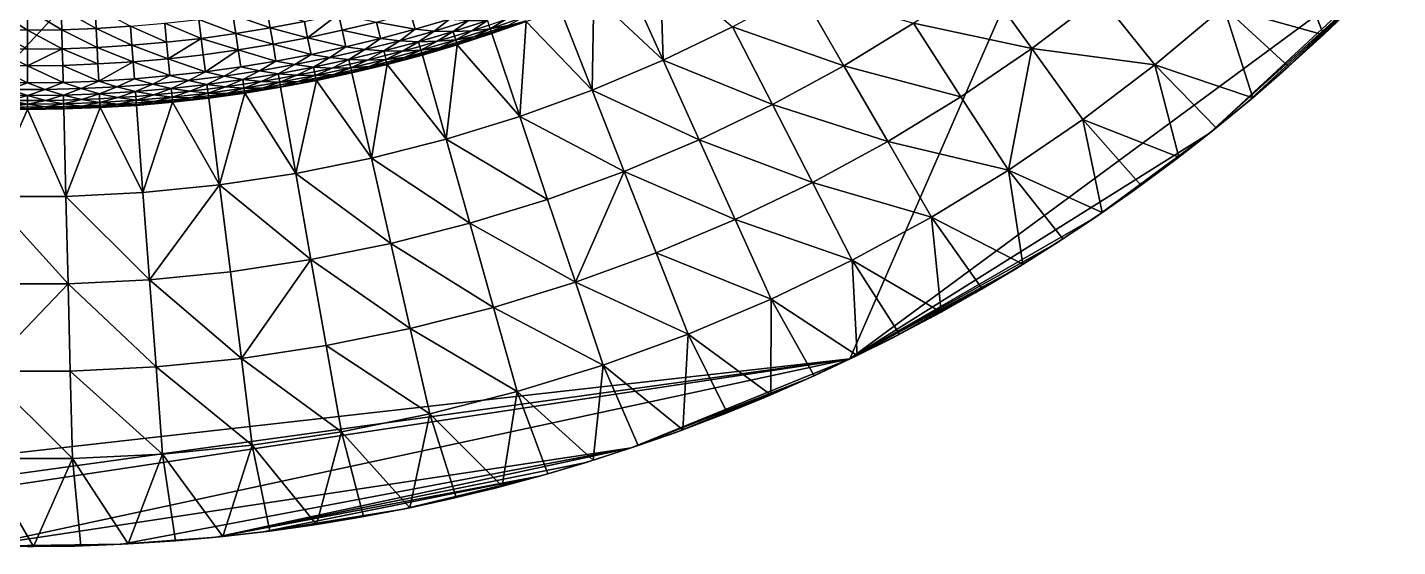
# Model space of a CAD drawing. Header units: millimetres. Extents: x -3250 to 8000, y -3250 to 3250.
# Drawn here: x 0 to 2349, y -3250 to -2359 of the extents above; entities that cross this region are included whole.
import ezdxf

# ---------------------------------------------------------------- set-up
doc = ezdxf.new("R2010")
doc.units = ezdxf.units.MM
doc.header["$MEASUREMENT"] = 0
doc.layers.add('MESH_3D', color=2, linetype='CONTINUOUS')

msp = doc.modelspace()

# ---------------------------------------------------------------- linework, layer by layer
at = {"layer": 'MESH_3D'}
for points in [[(3105.6, 958, 32500), (-2326.6, -2269.3, 32500), (-1962.4, -2590.7, 32500)], [(3105.6, 958, 32500), (-1962.4, -2590.7, 32500), (-1625, -2814.6, 32500)], [(3105.6, 958, 32500), (-1625, -2814.6, 32500), (-723.2, -3168.5, 32500)], [(3105.6, 958, 32500), (-723.2, -3168.5, 32500), (1410.1, -2928.1, 32500)], [(3105.6, 958, 32500), (1410.1, -2928.1, 32500), (2382.4, -2210.6, 32500)], [(2382.4, -2210.6, 32500), (1410.1, -2928.1, 32500), (2026.3, -2541, 32500)], [(2382.4, -2210.6, 32500), (2026.3, -2541, 32500), (2326.6, -2269.3, 32500)], [(2164.5, -2219.2, 24800), (2222, -2371.7, 25000), (2051.2, -2324.3, 24800)], [(2164.5, -2219.2, 24800), (2280.6, -2315.5, 25000), (2222, -2371.7, 25000)], [(1089.9, -2415.5, 24200), (1028.2, -2278.8, 24000), (1084.7, -2252.4, 24000)], [(1209, -2358.2, 24200), (1089.9, -2415.5, 24200), (1084.7, -2252.4, 24000)], [(1722, -2395.2, 24600), (1519.1, -2352.1, 24400), (1634.5, -2273.4, 24400)], [(1839.3, -2306.4, 24600), (1722, -2395.2, 24600), (1634.5, -2273.4, 24400)], [(2326.6, -2269.3, 32500), (2026.3, -2541, 32500), (2089.1, -2489.6, 32500)], [(2326.6, -2269.3, 32500), (2089.1, -2489.6, 32500), (2150.5, -2436.8, 32500)], [(2326.6, -2269.3, 32500), (2150.5, -2436.8, 32500), (2210.6, -2382.4, 32500)], [(2326.6, -2269.3, 32500), (2210.6, -2382.4, 32500), (2269.3, -2326.6, 32500)], [(1089.9, -2415.5, 24200), (971.1, -2303.7, 24000), (1028.2, -2278.8, 24000)], [(1400, -2424.9, 24400), (1209, -2358.2, 24200), (1325, -2295, 24200)], [(1519.1, -2352.1, 24400), (1400, -2424.9, 24400), (1325, -2295, 24200)], [(117.8, -2361, -406.8), (58, -2327.2, -455.7), (116, -2325, -455.7)], [(176.7, -2357.3, -406.8), (117.8, -2361, -406.8), (116, -2325, -455.7)], [(968.2, -2466.8, 24200), (913.4, -2327.2, 24000), (971.1, -2303.7, 24000)], [(1089.9, -2415.5, 24200), (968.2, -2466.8, 24200), (971.1, -2303.7, 24000)], [(1932.8, -2423.7, 24800), (1722, -2395.2, 24600), (1839.3, -2306.4, 24600)], [(2051.2, -2324.3, 24800), (1932.8, -2423.7, 24800), (1839.3, -2306.4, 24600)], [(2051.2, -2324.3, 24800), (2100.8, -2479.8, 25000), (1932.8, -2423.7, 24800)], [(2051.2, -2324.3, 24800), (2162.1, -2426.5, 25000), (2100.8, -2479.8, 25000)], [(2051.2, -2324.3, 24800), (2222, -2371.7, 25000), (2162.1, -2426.5, 25000)], [(2269.3, -2326.6, 32500), (2222, -2371.7, 25000), (2280.6, -2315.5, 25000)], [(0, -2363.9, -406.8), (-58.9, -2363.2, -406.8), (-58, -2327.2, -455.7)], [(0, -2363.9, -406.8), (-58, -2327.2, -455.7), (0, -2327.9, -455.7)], [(58.9, -2363.2, -406.8), (0, -2327.9, -455.7), (58, -2327.2, -455.7)], [(58.9, -2363.2, -406.8), (0, -2363.9, -406.8), (0, -2327.9, -455.7)], [(117.8, -2361, -406.8), (58.9, -2363.2, -406.8), (58, -2327.2, -455.7)], [(298, -2378, -355.7), (235.4, -2352.2, -406.8), (293.9, -2345.6, -406.8)], [(357.2, -2369.9, -355.7), (293.9, -2345.6, -406.8), (352.3, -2337.5, -406.8)], [(357.2, -2369.9, -355.7), (298, -2378, -355.7), (293.9, -2345.6, -406.8)], [(416.2, -2360.2, -355.7), (352.3, -2337.5, -406.8), (410.5, -2328, -406.8)], [(416.2, -2360.2, -355.7), (357.2, -2369.9, -355.7), (352.3, -2337.5, -406.8)], [(474.9, -2349.1, -355.7), (416.2, -2360.2, -355.7), (410.5, -2328, -406.8)], [(480.5, -2376.9, -303.8), (416.2, -2360.2, -355.7), (474.9, -2349.1, -355.7)], [(480.5, -2376.9, -303.8), (474.9, -2349.1, -355.7), (533.3, -2336.5, -355.7)], [(539.6, -2364.2, -303.8), (480.5, -2376.9, -303.8), (533.3, -2336.5, -355.7)], [(598.4, -2350, -303.8), (539.6, -2364.2, -303.8), (533.3, -2336.5, -355.7)], [(664.7, -2362.5, -238.1), (598.4, -2350, -303.8), (656.8, -2334.4, -303.8)], [(723.4, -2345.2, -238.1), (664.7, -2362.5, -238.1), (656.8, -2334.4, -303.8)], [(697.5, -2365.4, -205.3), (664.7, -2362.5, -238.1), (723.4, -2345.2, -238.1)], [(756.2, -2347.3, -205.3), (697.5, -2365.4, -205.3), (723.4, -2345.2, -238.1)], [(756.2, -2347.3, -205.3), (729.9, -2366.2, -171.9), (697.5, -2365.4, -205.3)], [(756.2, -2347.3, -205.3), (788.7, -2347.3, -171.9), (729.9, -2366.2, -171.9)], [(761.9, -2364.9, -138.7), (729.9, -2366.2, -171.9), (788.7, -2347.3, -171.9)], [(791.3, -2355.2, -138.7), (761.9, -2364.9, -138.7), (788.7, -2347.3, -171.9)], [(820.6, -2345.1, -138.7), (793.4, -2361.4, -105.2), (791.3, -2355.2, -138.7)], [(820.6, -2345.1, -138.7), (852, -2340.9, -105.2), (793.4, -2361.4, -105.2)], [(824.3, -2355.8, -71.9), (793.4, -2361.4, -105.2), (852, -2340.9, -105.2)], [(854.6, -2348.1, -38.4), (796.2, -2369.8), (795.8, -2368.7, -38.4)], [(824.3, -2355.8, -71.9), (854.6, -2348.1, -38.4), (795.8, -2368.7, -38.4)], [(854.6, -2348.1, -38.4), (855.1, -2349.2), (796.2, -2369.8)], [(968.2, -2466.8, 24200), (855.1, -2349.2, 24000), (913.4, -2327.2, 24000)], [(2269.3, -2326.6, 32500), (2210.6, -2382.4, 32500), (2222, -2371.7, 25000)], [(0, -2396.6, -355.7), (-59.7, -2395.9, -355.7), (-58.9, -2363.2, -406.8)], [(0, -2396.6, -355.7), (-58.9, -2363.2, -406.8), (0, -2363.9, -406.8)], [(59.7, -2395.9, -355.7), (0, -2363.9, -406.8), (58.9, -2363.2, -406.8)], [(59.7, -2395.9, -355.7), (0, -2396.6, -355.7), (0, -2363.9, -406.8)], [(119.5, -2393.7, -355.7), (58.9, -2363.2, -406.8), (117.8, -2361, -406.8)], [(119.5, -2393.7, -355.7), (59.7, -2395.9, -355.7), (58.9, -2363.2, -406.8)], [(179.1, -2389.9, -355.7), (117.8, -2361, -406.8), (176.7, -2357.3, -406.8)], [(179.1, -2389.9, -355.7), (119.5, -2393.7, -355.7), (117.8, -2361, -406.8)], [(238.6, -2384.7, -355.7), (176.7, -2357.3, -406.8), (235.4, -2352.2, -406.8)], [(238.6, -2384.7, -355.7), (179.1, -2389.9, -355.7), (176.7, -2357.3, -406.8)], [(298, -2378, -355.7), (238.6, -2384.7, -355.7), (235.4, -2352.2, -406.8)], [(361.4, -2397.9, -303.8), (298, -2378, -355.7), (357.2, -2369.9, -355.7)], [(421.1, -2388.2, -303.8), (357.2, -2369.9, -355.7), (416.2, -2360.2, -355.7)], [(421.1, -2388.2, -303.8), (361.4, -2397.9, -303.8), (357.2, -2369.9, -355.7)], [(480.5, -2376.9, -303.8), (421.1, -2388.2, -303.8), (416.2, -2360.2, -355.7)], [(546.1, -2392.7, -238.1), (480.5, -2376.9, -303.8), (539.6, -2364.2, -303.8)], [(605.6, -2378.3, -238.1), (539.6, -2364.2, -303.8), (598.4, -2350, -303.8)], [(605.6, -2378.3, -238.1), (546.1, -2392.7, -238.1), (539.6, -2364.2, -303.8)], [(664.7, -2362.5, -238.1), (605.6, -2378.3, -238.1), (598.4, -2350, -303.8)], [(638.3, -2382, -205.3), (605.6, -2378.3, -238.1), (664.7, -2362.5, -238.1)], [(697.5, -2365.4, -205.3), (638.3, -2382, -205.3), (664.7, -2362.5, -238.1)], [(697.5, -2365.4, -205.3), (670.7, -2383.7, -171.9), (638.3, -2382, -205.3)], [(697.5, -2365.4, -205.3), (729.9, -2366.2, -171.9), (670.7, -2383.7, -171.9)], [(702.7, -2383.1, -138.7), (670.7, -2383.7, -171.9), (729.9, -2366.2, -171.9)], [(732.3, -2374.2, -138.7), (702.7, -2383.1, -138.7), (729.9, -2366.2, -171.9)], [(761.9, -2364.9, -138.7), (732.3, -2374.2, -138.7), (729.9, -2366.2, -171.9)], [(761.9, -2364.9, -138.7), (734.3, -2380.4, -105.2), (732.3, -2374.2, -138.7)], [(761.9, -2364.9, -138.7), (793.4, -2361.4, -105.2), (734.3, -2380.4, -105.2)], [(765.3, -2375.6, -71.9), (734.3, -2380.4, -105.2), (793.4, -2361.4, -105.2)], [(795.8, -2368.7, -38.4), (736.9, -2388.9), (736.5, -2387.8, -38.4)], [(765.3, -2375.6, -71.9), (795.8, -2368.7, -38.4), (736.5, -2387.8, -38.4)], [(795.8, -2368.7, -38.4), (796.2, -2369.8), (736.9, -2388.9)], [(796.2, -2369.8, 24000), (736.9, -2388.9), (796.2, -2369.8)], [(796.2, -2369.8, 24000), (736.9, -2388.9, 24000), (736.9, -2388.9)], [(844, -2512, 24200), (736.9, -2388.9, 24000), (796.2, -2369.8, 24000)], [(791.3, -2355.2, -138.7), (793.4, -2361.4, -105.2), (761.9, -2364.9, -138.7)], [(794.9, -2365.9, -71.9), (765.3, -2375.6, -71.9), (793.4, -2361.4, -105.2)], [(794.9, -2365.9, -71.9), (795.8, -2368.7, -38.4), (765.3, -2375.6, -71.9)], [(824.3, -2355.8, -71.9), (794.9, -2365.9, -71.9), (793.4, -2361.4, -105.2)], [(824.3, -2355.8, -71.9), (795.8, -2368.7, -38.4), (794.9, -2365.9, -71.9)], [(855.1, -2349.2, 24000), (796.2, -2369.8), (855.1, -2349.2)], [(855.1, -2349.2, 24000), (796.2, -2369.8, 24000), (796.2, -2369.8)], [(844, -2512, 24200), (796.2, -2369.8, 24000), (855.1, -2349.2, 24000)], [(968.2, -2466.8, 24200), (844, -2512, 24200), (855.1, -2349.2, 24000)], [(1277.4, -2491.6, 24400), (1089.9, -2415.5, 24200), (1209, -2358.2, 24200)], [(1400, -2424.9, 24400), (1277.4, -2491.6, 24400), (1209, -2358.2, 24200)], [(1600.5, -2478.1, 24600), (1400, -2424.9, 24400), (1519.1, -2352.1, 24400)], [(1722, -2395.2, 24600), (1600.5, -2478.1, 24600), (1519.1, -2352.1, 24400)], [(2210.6, -2382.4, 32500), (2162.1, -2426.5, 25000), (2222, -2371.7, 25000)], [(0, -2425, -303.8), (-60.5, -2424.3, -303.8), (-59.7, -2395.9, -355.7)], [(0, -2425, -303.8), (-59.7, -2395.9, -355.7), (0, -2396.6, -355.7)], [(0, -2425, -303.8), (0, -2396.6, -355.7), (59.7, -2395.9, -355.7)], [(60.5, -2424.3, -303.8), (0, -2425, -303.8), (59.7, -2395.9, -355.7)], [(120.9, -2422, -303.8), (59.7, -2395.9, -355.7), (119.5, -2393.7, -355.7)], [(120.9, -2422, -303.8), (60.5, -2424.3, -303.8), (59.7, -2395.9, -355.7)], [(181.2, -2418.2, -303.8), (119.5, -2393.7, -355.7), (179.1, -2389.9, -355.7)], [(181.2, -2418.2, -303.8), (120.9, -2422, -303.8), (119.5, -2393.7, -355.7)], [(241.5, -2413, -303.8), (179.1, -2389.9, -355.7), (238.6, -2384.7, -355.7)], [(241.5, -2413, -303.8), (181.2, -2418.2, -303.8), (179.1, -2389.9, -355.7)], [(241.5, -2413, -303.8), (238.6, -2384.7, -355.7), (298, -2378, -355.7)], [(301.5, -2406.2, -303.8), (241.5, -2413, -303.8), (298, -2378, -355.7)], [(361.4, -2397.9, -303.8), (301.5, -2406.2, -303.8), (298, -2378, -355.7)], [(426.2, -2416.9, -238.1), (361.4, -2397.9, -303.8), (421.1, -2388.2, -303.8)], [(486.3, -2405.6, -238.1), (421.1, -2388.2, -303.8), (480.5, -2376.9, -303.8)], [(486.3, -2405.6, -238.1), (426.2, -2416.9, -238.1), (421.1, -2388.2, -303.8)], [(546.1, -2392.7, -238.1), (486.3, -2405.6, -238.1), (480.5, -2376.9, -303.8)], [(518.7, -2410.9, -205.3), (486.3, -2405.6, -238.1), (546.1, -2392.7, -238.1)], [(578.7, -2397.2, -205.3), (518.7, -2410.9, -205.3), (546.1, -2392.7, -238.1)], [(578.7, -2397.2, -205.3), (546.1, -2392.7, -238.1), (605.6, -2378.3, -238.1)], [(638.3, -2382, -205.3), (578.7, -2397.2, -205.3), (605.6, -2378.3, -238.1)], [(638.3, -2382, -205.3), (611, -2399.7, -171.9), (578.7, -2397.2, -205.3)], [(638.3, -2382, -205.3), (670.7, -2383.7, -171.9), (611, -2399.7, -171.9)], [(643, -2399.9, -138.7), (611, -2399.7, -171.9), (670.7, -2383.7, -171.9)], [(672.9, -2391.7, -138.7), (643, -2399.9, -138.7), (670.7, -2383.7, -171.9)], [(672.9, -2391.7, -138.7), (674.7, -2398, -105.2), (643, -2399.9, -138.7)], [(702.7, -2383.1, -138.7), (672.9, -2391.7, -138.7), (670.7, -2383.7, -171.9)], [(702.7, -2383.1, -138.7), (674.7, -2398, -105.2), (672.9, -2391.7, -138.7)], [(702.7, -2383.1, -138.7), (734.3, -2380.4, -105.2), (674.7, -2398, -105.2)], [(705.9, -2394, -71.9), (674.7, -2398, -105.2), (734.3, -2380.4, -105.2)], [(705.9, -2394, -71.9), (676, -2402.6, -71.9), (674.7, -2398, -105.2)], [(705.9, -2394, -71.9), (676.8, -2405.4, -38.4), (676, -2402.6, -71.9)], [(736.5, -2387.8, -38.4), (677.1, -2406.6), (676.8, -2405.4, -38.4)], [(705.9, -2394, -71.9), (736.5, -2387.8, -38.4), (676.8, -2405.4, -38.4)], [(736.5, -2387.8, -38.4), (736.9, -2388.9), (677.1, -2406.6)], [(736.9, -2388.9, 24000), (677.1, -2406.6), (736.9, -2388.9)], [(736.9, -2388.9, 24000), (677.1, -2406.6, 24000), (677.1, -2406.6)], [(717.7, -2551, 24200), (677.1, -2406.6, 24000), (736.9, -2388.9, 24000)], [(732.3, -2374.2, -138.7), (734.3, -2380.4, -105.2), (702.7, -2383.1, -138.7)], [(735.7, -2385, -71.9), (705.9, -2394, -71.9), (734.3, -2380.4, -105.2)], [(735.7, -2385, -71.9), (736.5, -2387.8, -38.4), (705.9, -2394, -71.9)], [(844, -2512, 24200), (717.7, -2551, 24200), (736.9, -2388.9, 24000)], [(765.3, -2375.6, -71.9), (735.7, -2385, -71.9), (734.3, -2380.4, -105.2)], [(765.3, -2375.6, -71.9), (736.5, -2387.8, -38.4), (735.7, -2385, -71.9)], [(1681.9, -2604.1, 24800), (1600.5, -2478.1, 24600), (1722, -2395.2, 24600)], [(1809.6, -2517, 24800), (1681.9, -2604.1, 24800), (1722, -2395.2, 24600)], [(1932.8, -2423.7, 24800), (1809.6, -2517, 24800), (1722, -2395.2, 24600)], [(2210.6, -2382.4, 32500), (2150.5, -2436.8, 32500), (2162.1, -2426.5, 25000)], [(122.3, -2451.2, -238.1), (120.9, -2422, -303.8), (181.2, -2418.2, -303.8)], [(183.4, -2447.4, -238.1), (122.3, -2451.2, -238.1), (181.2, -2418.2, -303.8)], [(244.4, -2442, -238.1), (181.2, -2418.2, -303.8), (241.5, -2413, -303.8)], [(244.4, -2442, -238.1), (183.4, -2447.4, -238.1), (181.2, -2418.2, -303.8)], [(305.2, -2435.2, -238.1), (241.5, -2413, -303.8), (301.5, -2406.2, -303.8)], [(305.2, -2435.2, -238.1), (244.4, -2442, -238.1), (241.5, -2413, -303.8)], [(305.2, -2435.2, -238.1), (301.5, -2406.2, -303.8), (361.4, -2397.9, -303.8)], [(365.8, -2426.8, -238.1), (305.2, -2435.2, -238.1), (361.4, -2397.9, -303.8)], [(426.2, -2416.9, -238.1), (365.8, -2426.8, -238.1), (361.4, -2397.9, -303.8)], [(397.9, -2433.8, -205.3), (365.8, -2426.8, -238.1), (426.2, -2416.9, -238.1)], [(458.5, -2423.1, -205.3), (397.9, -2433.8, -205.3), (426.2, -2416.9, -238.1)], [(458.5, -2423.1, -205.3), (426.2, -2416.9, -238.1), (486.3, -2405.6, -238.1)], [(518.7, -2410.9, -205.3), (458.5, -2423.1, -205.3), (486.3, -2405.6, -238.1)], [(518.7, -2410.9, -205.3), (490.7, -2427.2, -171.9), (458.5, -2423.1, -205.3)], [(518.7, -2410.9, -205.3), (551, -2414.2, -171.9), (490.7, -2427.2, -171.9)], [(522.6, -2429, -138.7), (490.7, -2427.2, -171.9), (551, -2414.2, -171.9)], [(578.7, -2397.2, -205.3), (551, -2414.2, -171.9), (518.7, -2410.9, -205.3)], [(552.9, -2422.3, -138.7), (522.6, -2429, -138.7), (551, -2414.2, -171.9)], [(578.7, -2397.2, -205.3), (611, -2399.7, -171.9), (551, -2414.2, -171.9)], [(583, -2415.2, -138.7), (551, -2414.2, -171.9), (611, -2399.7, -171.9)], [(583, -2415.2, -138.7), (552.9, -2422.3, -138.7), (551, -2414.2, -171.9)], [(583, -2415.2, -138.7), (554.3, -2428.7, -105.2), (552.9, -2422.3, -138.7)], [(583, -2415.2, -138.7), (614.7, -2414.1, -105.2), (554.3, -2428.7, -105.2)], [(585.7, -2426.2, -71.9), (554.3, -2428.7, -105.2), (614.7, -2414.1, -105.2)], [(613.1, -2407.7, -138.7), (583, -2415.2, -138.7), (611, -2399.7, -171.9)], [(613.1, -2407.7, -138.7), (614.7, -2414.1, -105.2), (583, -2415.2, -138.7)], [(615.9, -2418.7, -71.9), (585.7, -2426.2, -71.9), (614.7, -2414.1, -105.2)], [(615.9, -2418.7, -71.9), (616.6, -2421.5, -38.4), (585.7, -2426.2, -71.9)], [(643, -2399.9, -138.7), (613.1, -2407.7, -138.7), (611, -2399.7, -171.9)], [(643, -2399.9, -138.7), (614.7, -2414.1, -105.2), (613.1, -2407.7, -138.7)], [(643, -2399.9, -138.7), (674.7, -2398, -105.2), (614.7, -2414.1, -105.2)], [(646, -2410.8, -71.9), (614.7, -2414.1, -105.2), (674.7, -2398, -105.2)], [(646, -2410.8, -71.9), (615.9, -2418.7, -71.9), (614.7, -2414.1, -105.2)], [(646, -2410.8, -71.9), (616.6, -2421.5, -38.4), (615.9, -2418.7, -71.9)], [(676.8, -2405.4, -38.4), (616.9, -2422.7), (616.6, -2421.5, -38.4)], [(646, -2410.8, -71.9), (676.8, -2405.4, -38.4), (616.6, -2421.5, -38.4)], [(676.8, -2405.4, -38.4), (677.1, -2406.6), (616.9, -2422.7)], [(677.1, -2406.6, 24000), (616.9, -2422.7, 24000), (616.9, -2422.7)], [(677.1, -2406.6, 24000), (616.9, -2422.7), (677.1, -2406.6)], [(717.7, -2551, 24200), (616.9, -2422.7, 24000), (677.1, -2406.6, 24000)], [(676, -2402.6, -71.9), (646, -2410.8, -71.9), (674.7, -2398, -105.2)], [(676, -2402.6, -71.9), (676.8, -2405.4, -38.4), (646, -2410.8, -71.9)], [(1151.6, -2552.2, 24400), (968.2, -2466.8, 24200), (1089.9, -2415.5, 24200)], [(1277.4, -2491.6, 24400), (1151.6, -2552.2, 24400), (1089.9, -2415.5, 24200)], [(0, -2454.2, -238.1), (-61.2, -2453.5, -238.1), (-60.5, -2424.3, -303.8)], [(0, -2454.2, -238.1), (-60.5, -2424.3, -303.8), (0, -2425, -303.8)], [(61.2, -2453.5, -238.1), (0, -2425, -303.8), (60.5, -2424.3, -303.8)], [(61.2, -2453.5, -238.1), (0, -2454.2, -238.1), (0, -2425, -303.8)], [(122.3, -2451.2, -238.1), (60.5, -2424.3, -303.8), (120.9, -2422, -303.8)], [(122.3, -2451.2, -238.1), (61.2, -2453.5, -238.1), (60.5, -2424.3, -303.8)], [(214.9, -2456.7, -205.3), (183.4, -2447.4, -238.1), (244.4, -2442, -238.1)], [(276.1, -2450.6, -205.3), (214.9, -2456.7, -205.3), (244.4, -2442, -238.1)], [(276.1, -2450.6, -205.3), (244.4, -2442, -238.1), (305.2, -2435.2, -238.1)], [(337.1, -2442.9, -205.3), (276.1, -2450.6, -205.3), (305.2, -2435.2, -238.1)], [(337.1, -2442.9, -205.3), (307.9, -2457, -171.9), (276.1, -2450.6, -205.3)], [(337.1, -2442.9, -205.3), (305.2, -2435.2, -238.1), (365.8, -2426.8, -238.1)], [(337.1, -2442.9, -205.3), (369.1, -2448.6, -171.9), (307.9, -2457, -171.9)], [(397.9, -2433.8, -205.3), (337.1, -2442.9, -205.3), (365.8, -2426.8, -238.1)], [(397.9, -2433.8, -205.3), (369.1, -2448.6, -171.9), (337.1, -2442.9, -205.3)], [(397.9, -2433.8, -205.3), (430, -2438.6, -171.9), (369.1, -2448.6, -171.9)], [(400.9, -2452, -138.7), (369.1, -2448.6, -171.9), (430, -2438.6, -171.9)], [(458.5, -2423.1, -205.3), (430, -2438.6, -171.9), (397.9, -2433.8, -205.3)], [(431.4, -2446.8, -138.7), (400.9, -2452, -138.7), (430, -2438.6, -171.9)], [(458.5, -2423.1, -205.3), (490.7, -2427.2, -171.9), (430, -2438.6, -171.9)], [(461.9, -2441.2, -138.7), (430, -2438.6, -171.9), (490.7, -2427.2, -171.9)], [(461.9, -2441.2, -138.7), (431.4, -2446.8, -138.7), (430, -2438.6, -171.9)], [(461.9, -2441.2, -138.7), (432.6, -2453.3, -105.2), (431.4, -2446.8, -138.7)], [(461.9, -2441.2, -138.7), (493.6, -2441.7, -105.2), (432.6, -2453.3, -105.2)], [(464, -2452.3, -71.9), (432.6, -2453.3, -105.2), (493.6, -2441.7, -105.2)], [(492.3, -2435.3, -138.7), (461.9, -2441.2, -138.7), (490.7, -2427.2, -171.9)], [(492.3, -2435.3, -138.7), (493.6, -2441.7, -105.2), (461.9, -2441.2, -138.7)], [(494.5, -2446.4, -71.9), (464, -2452.3, -71.9), (493.6, -2441.7, -105.2)], [(522.6, -2429, -138.7), (492.3, -2435.3, -138.7), (490.7, -2427.2, -171.9)], [(522.6, -2429, -138.7), (493.6, -2441.7, -105.2), (492.3, -2435.3, -138.7)], [(522.6, -2429, -138.7), (554.3, -2428.7, -105.2), (493.6, -2441.7, -105.2)], [(525, -2440, -71.9), (493.6, -2441.7, -105.2), (554.3, -2428.7, -105.2)], [(525, -2440, -71.9), (494.5, -2446.4, -71.9), (493.6, -2441.7, -105.2)], [(525, -2440, -71.9), (495.1, -2449.3, -38.4), (494.5, -2446.4, -71.9)], [(556, -2436.2, -38.4), (495.4, -2450.4), (495.1, -2449.3, -38.4)], [(525, -2440, -71.9), (556, -2436.2, -38.4), (495.1, -2449.3, -38.4)], [(556, -2436.2, -38.4), (556.3, -2437.3), (495.4, -2450.4)], [(495.4, -2450.4, 24000), (495.4, -2450.4), (556.3, -2437.3)], [(556.3, -2437.3, 24000), (495.4, -2450.4, 24000), (556.3, -2437.3)], [(589.7, -2583.6, 24200), (495.4, -2450.4, 24000), (556.3, -2437.3, 24000)], [(552.9, -2422.3, -138.7), (554.3, -2428.7, -105.2), (522.6, -2429, -138.7)], [(555.4, -2433.3, -71.9), (525, -2440, -71.9), (554.3, -2428.7, -105.2)], [(555.4, -2433.3, -71.9), (556, -2436.2, -38.4), (525, -2440, -71.9)], [(585.7, -2426.2, -71.9), (555.4, -2433.3, -71.9), (554.3, -2428.7, -105.2)], [(585.7, -2426.2, -71.9), (556, -2436.2, -38.4), (555.4, -2433.3, -71.9)], [(616.6, -2421.5, -38.4), (556.3, -2437.3), (556, -2436.2, -38.4)], [(585.7, -2426.2, -71.9), (616.6, -2421.5, -38.4), (556, -2436.2, -38.4)], [(616.6, -2421.5, -38.4), (616.9, -2422.7), (556.3, -2437.3)], [(616.9, -2422.7, 24000), (556.3, -2437.3, 24000), (556.3, -2437.3)], [(616.9, -2422.7, 24000), (556.3, -2437.3), (616.9, -2422.7)], [(589.7, -2583.6, 24200), (556.3, -2437.3, 24000), (616.9, -2422.7, 24000)], [(717.7, -2551, 24200), (589.7, -2583.6, 24200), (616.9, -2422.7, 24000)], [(1475, -2554.8, 24600), (1277.4, -2491.6, 24400), (1400, -2424.9, 24400)], [(1600.5, -2478.1, 24600), (1475, -2554.8, 24600), (1400, -2424.9, 24400)], [(1932.8, -2423.7, 24800), (1974.3, -2581.6, 25000), (1809.6, -2517, 24800)], [(1932.8, -2423.7, 24800), (2038.2, -2531.5, 25000), (1974.3, -2581.6, 25000)], [(1932.8, -2423.7, 24800), (2100.8, -2479.8, 25000), (2038.2, -2531.5, 25000)], [(2150.5, -2436.8, 32500), (2089.1, -2489.6, 32500), (2100.8, -2479.8, 25000)], [(2150.5, -2436.8, 32500), (2100.8, -2479.8, 25000), (2162.1, -2426.5, 25000)], [(-30.7, -2465.9, -205.3), (0, -2476.3, -171.9), (-61.7, -2475.5, -171.9)], [(-30.7, -2465.9, -205.3), (-61.2, -2453.5, -238.1), (0, -2454.2, -238.1)], [(30.7, -2465.9, -205.3), (-30.7, -2465.9, -205.3), (0, -2454.2, -238.1)], [(30.7, -2465.9, -205.3), (0, -2476.3, -171.9), (-30.7, -2465.9, -205.3)], [(30.7, -2465.9, -205.3), (0, -2454.2, -238.1), (61.2, -2453.5, -238.1)], [(30.7, -2465.9, -205.3), (61.7, -2475.5, -171.9), (0, -2476.3, -171.9)], [(92.2, -2464.3, -205.3), (30.7, -2465.9, -205.3), (61.2, -2453.5, -238.1)], [(92.2, -2464.3, -205.3), (61.7, -2475.5, -171.9), (30.7, -2465.9, -205.3)], [(92.2, -2464.3, -205.3), (61.2, -2453.5, -238.1), (122.3, -2451.2, -238.1)], [(92.2, -2464.3, -205.3), (123.4, -2473.2, -171.9), (61.7, -2475.5, -171.9)], [(153.6, -2461.3, -205.3), (92.2, -2464.3, -205.3), (122.3, -2451.2, -238.1)], [(153.6, -2461.3, -205.3), (123.4, -2473.2, -171.9), (92.2, -2464.3, -205.3)], [(153.6, -2461.3, -205.3), (122.3, -2451.2, -238.1), (183.4, -2447.4, -238.1)], [(153.6, -2461.3, -205.3), (185.1, -2469.3, -171.9), (123.4, -2473.2, -171.9)], [(214.9, -2456.7, -205.3), (153.6, -2461.3, -205.3), (183.4, -2447.4, -238.1)], [(214.9, -2456.7, -205.3), (185.1, -2469.3, -171.9), (153.6, -2461.3, -205.3)], [(214.9, -2456.7, -205.3), (246.6, -2464, -171.9), (185.1, -2469.3, -171.9)], [(216.5, -2475.1, -138.7), (185.1, -2469.3, -171.9), (246.6, -2464, -171.9)], [(276.1, -2450.6, -205.3), (246.6, -2464, -171.9), (214.9, -2456.7, -205.3)], [(247.4, -2472.2, -138.7), (216.5, -2475.1, -138.7), (246.6, -2464, -171.9)], [(276.1, -2450.6, -205.3), (307.9, -2457, -171.9), (246.6, -2464, -171.9)], [(278.2, -2468.9, -138.7), (246.6, -2464, -171.9), (307.9, -2457, -171.9)], [(278.2, -2468.9, -138.7), (247.4, -2472.2, -138.7), (246.6, -2464, -171.9)], [(308.9, -2465.3, -138.7), (278.2, -2468.9, -138.7), (307.9, -2457, -171.9)], [(308.9, -2465.3, -138.7), (309.8, -2471.8, -105.2), (278.2, -2468.9, -138.7)], [(339.6, -2461.2, -138.7), (307.9, -2457, -171.9), (369.1, -2448.6, -171.9)], [(339.6, -2461.2, -138.7), (308.9, -2465.3, -138.7), (307.9, -2457, -171.9)], [(339.6, -2461.2, -138.7), (309.8, -2471.8, -105.2), (308.9, -2465.3, -138.7)], [(339.6, -2461.2, -138.7), (371.3, -2463.3, -105.2), (309.8, -2471.8, -105.2)], [(341.2, -2472.4, -71.9), (309.8, -2471.8, -105.2), (371.3, -2463.3, -105.2)], [(370.3, -2456.8, -138.7), (339.6, -2461.2, -138.7), (369.1, -2448.6, -171.9)], [(370.3, -2456.8, -138.7), (371.3, -2463.3, -105.2), (339.6, -2461.2, -138.7)], [(372, -2468, -71.9), (341.2, -2472.4, -71.9), (371.3, -2463.3, -105.2)], [(400.9, -2452, -138.7), (370.3, -2456.8, -138.7), (369.1, -2448.6, -171.9)], [(400.9, -2452, -138.7), (371.3, -2463.3, -105.2), (370.3, -2456.8, -138.7)], [(400.9, -2452, -138.7), (432.6, -2453.3, -105.2), (371.3, -2463.3, -105.2)], [(402.7, -2463.2, -71.9), (371.3, -2463.3, -105.2), (432.6, -2453.3, -105.2)], [(402.7, -2463.2, -71.9), (372, -2468, -71.9), (371.3, -2463.3, -105.2)], [(402.7, -2463.2, -71.9), (372.4, -2470.9, -38.4), (372, -2468, -71.9)], [(433.9, -2460.9, -38.4), (372.6, -2472.1), (372.4, -2470.9, -38.4)], [(402.7, -2463.2, -71.9), (433.9, -2460.9, -38.4), (372.4, -2470.9, -38.4)], [(433.9, -2460.9, -38.4), (434.1, -2462), (372.6, -2472.1)], [(434.1, -2462, 24000), (372.6, -2472.1, 24000), (372.6, -2472.1)], [(434.1, -2462, 24000), (372.6, -2472.1), (434.1, -2462)], [(460.2, -2609.7, 24200), (372.6, -2472.1, 24000), (434.1, -2462, 24000)], [(431.4, -2446.8, -138.7), (432.6, -2453.3, -105.2), (400.9, -2452, -138.7)], [(433.4, -2457.9, -71.9), (402.7, -2463.2, -71.9), (432.6, -2453.3, -105.2)], [(433.4, -2457.9, -71.9), (433.9, -2460.9, -38.4), (402.7, -2463.2, -71.9)], [(464, -2452.3, -71.9), (433.4, -2457.9, -71.9), (432.6, -2453.3, -105.2)], [(464, -2452.3, -71.9), (433.9, -2460.9, -38.4), (433.4, -2457.9, -71.9)], [(495.1, -2449.3, -38.4), (434.1, -2462), (433.9, -2460.9, -38.4)], [(464, -2452.3, -71.9), (495.1, -2449.3, -38.4), (433.9, -2460.9, -38.4)], [(495.1, -2449.3, -38.4), (495.4, -2450.4), (434.1, -2462)], [(434.1, -2462, 24000), (434.1, -2462), (495.4, -2450.4)], [(495.4, -2450.4, 24000), (434.1, -2462, 24000), (495.4, -2450.4)], [(460.2, -2609.7, 24200), (434.1, -2462, 24000), (495.4, -2450.4, 24000)], [(589.7, -2583.6, 24200), (460.2, -2609.7, 24200), (495.4, -2450.4, 24000)], [(494.5, -2446.4, -71.9), (495.1, -2449.3, -38.4), (464, -2452.3, -71.9)], [(-31, -2484.4, -138.7), (0, -2491.1, -105.2), (-62.1, -2490.3, -105.2)], [(-31, -2484.4, -138.7), (-61.7, -2475.5, -171.9), (0, -2476.3, -171.9)], [(0, -2484.6, -138.7), (-31, -2484.4, -138.7), (0, -2476.3, -171.9)], [(0, -2484.6, -138.7), (0, -2491.1, -105.2), (-31, -2484.4, -138.7)], [(31, -2484.4, -138.7), (0, -2476.3, -171.9), (61.7, -2475.5, -171.9)], [(31, -2484.4, -138.7), (0, -2484.6, -138.7), (0, -2476.3, -171.9)], [(31, -2484.4, -138.7), (0, -2491.1, -105.2), (0, -2484.6, -138.7)], [(31, -2484.4, -138.7), (62.1, -2490.3, -105.2), (0, -2491.1, -105.2)], [(61.9, -2483.8, -138.7), (31, -2484.4, -138.7), (61.7, -2475.5, -171.9)], [(61.9, -2483.8, -138.7), (62.1, -2490.3, -105.2), (31, -2484.4, -138.7)], [(92.9, -2482.8, -138.7), (61.7, -2475.5, -171.9), (123.4, -2473.2, -171.9)], [(92.9, -2482.8, -138.7), (61.9, -2483.8, -138.7), (61.7, -2475.5, -171.9)], [(92.9, -2482.8, -138.7), (62.1, -2490.3, -105.2), (61.9, -2483.8, -138.7)], [(92.9, -2482.8, -138.7), (124.2, -2488, -105.2), (62.1, -2490.3, -105.2)], [(93.3, -2494.1, -71.9), (62.1, -2490.3, -105.2), (124.2, -2488, -105.2)], [(123.8, -2481.5, -138.7), (92.9, -2482.8, -138.7), (123.4, -2473.2, -171.9)], [(123.8, -2481.5, -138.7), (124.2, -2488, -105.2), (92.9, -2482.8, -138.7)], [(124.4, -2492.8, -71.9), (93.3, -2494.1, -71.9), (124.2, -2488, -105.2)], [(154.8, -2479.7, -138.7), (123.4, -2473.2, -171.9), (185.1, -2469.3, -171.9)], [(154.8, -2479.7, -138.7), (123.8, -2481.5, -138.7), (123.4, -2473.2, -171.9)], [(154.8, -2479.7, -138.7), (124.2, -2488, -105.2), (123.8, -2481.5, -138.7)], [(154.8, -2479.7, -138.7), (186.2, -2484.2, -105.2), (124.2, -2488, -105.2)], [(155.5, -2491, -71.9), (124.2, -2488, -105.2), (186.2, -2484.2, -105.2)], [(155.5, -2491, -71.9), (124.4, -2492.8, -71.9), (124.2, -2488, -105.2)], [(185.7, -2477.6, -138.7), (154.8, -2479.7, -138.7), (185.1, -2469.3, -171.9)], [(185.7, -2477.6, -138.7), (186.2, -2484.2, -105.2), (154.8, -2479.7, -138.7)], [(186.5, -2488.9, -71.9), (155.5, -2491, -71.9), (186.2, -2484.2, -105.2)], [(186.5, -2488.9, -71.9), (186.7, -2491.8, -38.4), (155.5, -2491, -71.9)], [(216.5, -2475.1, -138.7), (185.7, -2477.6, -138.7), (185.1, -2469.3, -171.9)], [(216.5, -2475.1, -138.7), (186.2, -2484.2, -105.2), (185.7, -2477.6, -138.7)], [(216.5, -2475.1, -138.7), (248, -2478.7, -105.2), (186.2, -2484.2, -105.2)], [(217.5, -2486.4, -71.9), (186.2, -2484.2, -105.2), (248, -2478.7, -105.2)], [(217.5, -2486.4, -71.9), (186.5, -2488.9, -71.9), (186.2, -2484.2, -105.2)], [(217.5, -2486.4, -71.9), (186.7, -2491.8, -38.4), (186.5, -2488.9, -71.9)], [(248.8, -2486.4, -38.4), (186.8, -2493), (186.7, -2491.8, -38.4)], [(217.5, -2486.4, -71.9), (248.8, -2486.4, -38.4), (186.7, -2491.8, -38.4)], [(248.8, -2486.4, -38.4), (248.9, -2487.6), (186.8, -2493)], [(248.9, -2487.6, 24000), (186.8, -2493, 24000), (186.8, -2493)], [(248.9, -2487.6, 24000), (186.8, -2493), (248.9, -2487.6)], [(198, -2642.6, 24200), (186.8, -2493, 24000), (248.9, -2487.6, 24000)], [(329.5, -2629.4, 24200), (198, -2642.6, 24200), (248.9, -2487.6, 24000)], [(247.4, -2472.2, -138.7), (248, -2478.7, -105.2), (216.5, -2475.1, -138.7)], [(248.5, -2483.5, -71.9), (217.5, -2486.4, -71.9), (248, -2478.7, -105.2)], [(248.5, -2483.5, -71.9), (248.8, -2486.4, -38.4), (217.5, -2486.4, -71.9)], [(278.2, -2468.9, -138.7), (248, -2478.7, -105.2), (247.4, -2472.2, -138.7)], [(278.2, -2468.9, -138.7), (309.8, -2471.8, -105.2), (248, -2478.7, -105.2)], [(279.4, -2480.2, -71.9), (248, -2478.7, -105.2), (309.8, -2471.8, -105.2)], [(279.4, -2480.2, -71.9), (248.5, -2483.5, -71.9), (248, -2478.7, -105.2)], [(279.4, -2480.2, -71.9), (248.8, -2486.4, -38.4), (248.5, -2483.5, -71.9)], [(310.7, -2479.4, -38.4), (248.9, -2487.6), (248.8, -2486.4, -38.4)], [(279.4, -2480.2, -71.9), (310.7, -2479.4, -38.4), (248.8, -2486.4, -38.4)], [(310.7, -2479.4, -38.4), (310.9, -2480.6), (248.9, -2487.6)], [(248.9, -2487.6, 24000), (248.9, -2487.6), (310.9, -2480.6)], [(310.9, -2480.6, 24000), (248.9, -2487.6, 24000), (310.9, -2480.6)], [(329.5, -2629.4, 24200), (248.9, -2487.6, 24000), (310.9, -2480.6, 24000)], [(310.3, -2476.5, -71.9), (279.4, -2480.2, -71.9), (309.8, -2471.8, -105.2)], [(310.3, -2476.5, -71.9), (310.7, -2479.4, -38.4), (279.4, -2480.2, -71.9)], [(341.2, -2472.4, -71.9), (310.3, -2476.5, -71.9), (309.8, -2471.8, -105.2)], [(341.2, -2472.4, -71.9), (310.7, -2479.4, -38.4), (310.3, -2476.5, -71.9)], [(372.4, -2470.9, -38.4), (310.9, -2480.6), (310.7, -2479.4, -38.4)], [(341.2, -2472.4, -71.9), (372.4, -2470.9, -38.4), (310.7, -2479.4, -38.4)], [(372.4, -2470.9, -38.4), (372.6, -2472.1), (310.9, -2480.6)], [(310.9, -2480.6, 24000), (310.9, -2480.6), (372.6, -2472.1)], [(372.6, -2472.1, 24000), (310.9, -2480.6, 24000), (372.6, -2472.1)], [(329.5, -2629.4, 24200), (310.9, -2480.6, 24000), (372.6, -2472.1, 24000)], [(460.2, -2609.7, 24200), (329.5, -2629.4, 24200), (372.6, -2472.1, 24000)], [(372, -2468, -71.9), (372.4, -2470.9, -38.4), (341.2, -2472.4, -71.9)], [(1023, -2606.4, 24400), (844, -2512, 24200), (968.2, -2466.8, 24200)], [(1151.6, -2552.2, 24400), (1023, -2606.4, 24400), (968.2, -2466.8, 24200)], [(1681.9, -2604.1, 24800), (1475, -2554.8, 24600), (1600.5, -2478.1, 24600)], [(2089.1, -2489.6, 32500), (2026.3, -2541, 32500), (2038.2, -2531.5, 25000)], [(2089.1, -2489.6, 32500), (2038.2, -2531.5, 25000), (2100.8, -2479.8, 25000)], [(-66.1, -2649.2, 24200), (-62.3, -2499.2, 24000), (0, -2500, 24000)], [(66.1, -2649.2, 24200), (-66.1, -2649.2, 24200), (0, -2500, 24000)], [(-31.1, -2495.7, -71.9), (0, -2498.8, -38.4), (-62.3, -2498, -38.4)], [(0, -2498.8, -38.4), (-62.3, -2499.2), (-62.3, -2498, -38.4)], [(0, -2498.8, -38.4), (0, -2500), (-62.3, -2499.2)], [(0, -2500, 24000), (-62.3, -2499.2, 24000), (-62.3, -2499.2)], [(0, -2500, 24000), (-62.3, -2499.2), (0, -2500)], [(-31.1, -2495.7, -71.9), (-62.1, -2490.3, -105.2), (0, -2491.1, -105.2)], [(0, -2495.9, -71.9), (-31.1, -2495.7, -71.9), (0, -2491.1, -105.2)], [(0, -2495.9, -71.9), (0, -2498.8, -38.4), (-31.1, -2495.7, -71.9)], [(31.1, -2495.7, -71.9), (0, -2491.1, -105.2), (62.1, -2490.3, -105.2)], [(31.1, -2495.7, -71.9), (0, -2495.9, -71.9), (0, -2491.1, -105.2)], [(31.1, -2495.7, -71.9), (0, -2498.8, -38.4), (0, -2495.9, -71.9)], [(31.1, -2495.7, -71.9), (62.3, -2498, -38.4), (0, -2498.8, -38.4)], [(62.3, -2498, -38.4), (62.3, -2499.2), (0, -2500)], [(62.3, -2498, -38.4), (0, -2500), (0, -2498.8, -38.4)], [(0, -2500, 24000), (0, -2500), (62.3, -2499.2)], [(62.3, -2499.2, 24000), (0, -2500, 24000), (62.3, -2499.2)], [(66.1, -2649.2, 24200), (0, -2500, 24000), (62.3, -2499.2, 24000)], [(62.2, -2495.1, -71.9), (31.1, -2495.7, -71.9), (62.1, -2490.3, -105.2)], [(62.2, -2495.1, -71.9), (62.3, -2498, -38.4), (31.1, -2495.7, -71.9)], [(93.3, -2494.1, -71.9), (62.2, -2495.1, -71.9), (62.1, -2490.3, -105.2)], [(93.3, -2494.1, -71.9), (62.3, -2498, -38.4), (62.2, -2495.1, -71.9)], [(93.3, -2494.1, -71.9), (124.6, -2495.7, -38.4), (62.3, -2498, -38.4)], [(124.6, -2495.7, -38.4), (62.3, -2499.2), (62.3, -2498, -38.4)], [(124.6, -2495.7, -38.4), (124.6, -2496.9), (62.3, -2499.2)], [(124.6, -2496.9, 24000), (62.3, -2499.2, 24000), (62.3, -2499.2)], [(124.6, -2496.9, 24000), (62.3, -2499.2), (124.6, -2496.9)], [(66.1, -2649.2, 24200), (62.3, -2499.2, 24000), (124.6, -2496.9, 24000)], [(198, -2642.6, 24200), (66.1, -2649.2, 24200), (124.6, -2496.9, 24000)], [(124.4, -2492.8, -71.9), (124.6, -2495.7, -38.4), (93.3, -2494.1, -71.9)], [(155.5, -2491, -71.9), (124.6, -2495.7, -38.4), (124.4, -2492.8, -71.9)], [(155.5, -2491, -71.9), (186.7, -2491.8, -38.4), (124.6, -2495.7, -38.4)], [(186.7, -2491.8, -38.4), (124.6, -2496.9), (124.6, -2495.7, -38.4)], [(186.7, -2491.8, -38.4), (186.8, -2493), (124.6, -2496.9)], [(186.8, -2493, 24000), (124.6, -2496.9), (186.8, -2493)], [(186.8, -2493, 24000), (124.6, -2496.9, 24000), (124.6, -2496.9)], [(198, -2642.6, 24200), (124.6, -2496.9, 24000), (186.8, -2493, 24000)], [(891.8, -2654.2, 24400), (717.7, -2551, 24200), (844, -2512, 24200)], [(1023, -2606.4, 24400), (891.8, -2654.2, 24400), (844, -2512, 24200)], [(1345.8, -2625.1, 24600), (1151.6, -2552.2, 24400), (1277.4, -2491.6, 24400)], [(1475, -2554.8, 24600), (1345.8, -2625.1, 24600), (1277.4, -2491.6, 24400)], [(1809.6, -2517, 24800), (1842.9, -2677, 25000), (1681.9, -2604.1, 24800)], [(1809.6, -2517, 24800), (1909.2, -2630.1, 25000), (1842.9, -2677, 25000)], [(1809.6, -2517, 24800), (1974.3, -2581.6, 25000), (1909.2, -2630.1, 25000)], [(2026.3, -2541, 32500), (1974.3, -2581.6, 25000), (2038.2, -2531.5, 25000)], [(758.4, -2695.3, 24400), (589.7, -2583.6, 24200), (717.7, -2551, 24200)], [(891.8, -2654.2, 24400), (758.4, -2695.3, 24400), (717.7, -2551, 24200)], [(1213.3, -2688.9, 24600), (1023, -2606.4, 24400), (1151.6, -2552.2, 24400)], [(1345.8, -2625.1, 24600), (1213.3, -2688.9, 24600), (1151.6, -2552.2, 24400)], [(1550, -2684.7, 24800), (1345.8, -2625.1, 24600), (1475, -2554.8, 24600)], [(2026.3, -2541, 32500), (1410.1, -2928.1, 32500), (1830.8, -2685.3, 32500)], [(1681.9, -2604.1, 24800), (1550, -2684.7, 24800), (1475, -2554.8, 24600)], [(2026.3, -2541, 32500), (1830.8, -2685.3, 32500), (1897.2, -2638.8, 32500)], [(2026.3, -2541, 32500), (1897.2, -2638.8, 32500), (1962.4, -2590.7, 32500)], [(2026.3, -2541, 32500), (1962.4, -2590.7, 32500), (1974.3, -2581.6, 25000)], [(623.1, -2729.8, 24400), (460.2, -2609.7, 24200), (589.7, -2583.6, 24200)], [(758.4, -2695.3, 24400), (623.1, -2729.8, 24400), (589.7, -2583.6, 24200)], [(1962.4, -2590.7, 32500), (1909.2, -2630.1, 25000), (1974.3, -2581.6, 25000)], [(939.5, -2796.4, 24600), (891.8, -2654.2, 24400), (1023, -2606.4, 24400)], [(1077.8, -2746.1, 24600), (939.5, -2796.4, 24600), (1023, -2606.4, 24400)], [(1213.3, -2688.9, 24600), (1077.8, -2746.1, 24600), (1023, -2606.4, 24400)], [(1681.9, -2604.1, 24800), (1706.9, -2765.7, 25000), (1550, -2684.7, 24800)], [(1681.9, -2604.1, 24800), (1775.4, -2722.2, 25000), (1706.9, -2765.7, 25000)], [(1681.9, -2604.1, 24800), (1842.9, -2677, 25000), (1775.4, -2722.2, 25000)], [(1962.4, -2590.7, 32500), (1897.2, -2638.8, 32500), (1909.2, -2630.1, 25000)], [(209.2, -2792.2, 24400), (198, -2642.6, 24200), (329.5, -2629.4, 24200)], [(348.2, -2778.3, 24400), (209.2, -2792.2, 24400), (329.5, -2629.4, 24200)], [(486.2, -2757.5, 24400), (329.5, -2629.4, 24200), (460.2, -2609.7, 24200)], [(486.2, -2757.5, 24400), (348.2, -2778.3, 24400), (329.5, -2629.4, 24200)], [(623.1, -2729.8, 24400), (486.2, -2757.5, 24400), (460.2, -2609.7, 24200)], [(1414.3, -2758.6, 24800), (1213.3, -2688.9, 24600), (1345.8, -2625.1, 24600)], [(1550, -2684.7, 24800), (1414.3, -2758.6, 24800), (1345.8, -2625.1, 24600)], [(1897.2, -2638.8, 32500), (1842.9, -2677, 25000), (1909.2, -2630.1, 25000)], [(69.8, -2799.1, 24400), (-69.8, -2799.1, 24400), (-66.1, -2649.2, 24200)], [(69.8, -2799.1, 24400), (-66.1, -2649.2, 24200), (66.1, -2649.2, 24200)], [(209.2, -2792.2, 24400), (66.1, -2649.2, 24200), (198, -2642.6, 24200)], [(209.2, -2792.2, 24400), (69.8, -2799.1, 24400), (66.1, -2649.2, 24200)], [(939.5, -2796.4, 24600), (758.4, -2695.3, 24400), (891.8, -2654.2, 24400)], [(1897.2, -2638.8, 32500), (1830.8, -2685.3, 32500), (1842.9, -2677, 25000)], [(1830.8, -2685.3, 32500), (1775.4, -2722.2, 25000), (1842.9, -2677, 25000)], [(799, -2839.7, 24600), (623.1, -2729.8, 24400), (758.4, -2695.3, 24400)], [(939.5, -2796.4, 24600), (799, -2839.7, 24600), (758.4, -2695.3, 24400)], [(1275, -2825.7, 24800), (1077.8, -2746.1, 24600), (1213.3, -2688.9, 24600)], [(1414.3, -2758.6, 24800), (1275, -2825.7, 24800), (1213.3, -2688.9, 24600)], [(1830.8, -2685.3, 32500), (1410.1, -2928.1, 32500), (1763.3, -2730.1, 32500)], [(1550, -2684.7, 24800), (1566.6, -2847.5, 25000), (1414.3, -2758.6, 24800)], [(1550, -2684.7, 24800), (1637.2, -2807.5, 25000), (1566.6, -2847.5, 25000)], [(1550, -2684.7, 24800), (1706.9, -2765.7, 25000), (1637.2, -2807.5, 25000)], [(1830.8, -2685.3, 32500), (1763.3, -2730.1, 32500), (1775.4, -2722.2, 25000)], [(1763.3, -2730.1, 32500), (1706.9, -2765.7, 25000), (1775.4, -2722.2, 25000)], [(656.4, -2876, 24600), (486.2, -2757.5, 24400), (623.1, -2729.8, 24400)], [(799, -2839.7, 24600), (656.4, -2876, 24600), (623.1, -2729.8, 24400)], [(1132.6, -2885.7, 24800), (939.5, -2796.4, 24600), (1077.8, -2746.1, 24600)], [(1275, -2825.7, 24800), (1132.6, -2885.7, 24800), (1077.8, -2746.1, 24600)], [(1763.3, -2730.1, 32500), (1410.1, -2928.1, 32500), (1694.7, -2773.2, 32500)], [(1763.3, -2730.1, 32500), (1694.7, -2773.2, 32500), (1706.9, -2765.7, 25000)], [(366.8, -2927.1, 24600), (348.2, -2778.3, 24400), (486.2, -2757.5, 24400)], [(512.3, -2905.2, 24600), (366.8, -2927.1, 24600), (486.2, -2757.5, 24400)], [(656.4, -2876, 24600), (512.3, -2905.2, 24600), (486.2, -2757.5, 24400)], [(1414.3, -2758.6, 24800), (1422.4, -2922.2, 25000), (1275, -2825.7, 24800)], [(1414.3, -2758.6, 24800), (1566.6, -2847.5, 25000), (1495, -2885.8, 25000)], [(1414.3, -2758.6, 24800), (1495, -2885.8, 25000), (1422.4, -2922.2, 25000)], [(1694.7, -2773.2, 32500), (1637.2, -2807.5, 25000), (1706.9, -2765.7, 25000)], [(220.5, -2941.8, 24600), (69.8, -2799.1, 24400), (209.2, -2792.2, 24400)], [(366.8, -2927.1, 24600), (209.2, -2792.2, 24400), (348.2, -2778.3, 24400)], [(366.8, -2927.1, 24600), (220.5, -2941.8, 24600), (209.2, -2792.2, 24400)], [(1694.7, -2773.2, 32500), (1410.1, -2928.1, 32500), (1482.7, -2892.1, 32500)], [(1694.7, -2773.2, 32500), (1482.7, -2892.1, 32500), (1554.3, -2854.2, 32500)], [(1694.7, -2773.2, 32500), (1554.3, -2854.2, 32500), (1625, -2814.6, 32500)], [(1694.7, -2773.2, 32500), (1625, -2814.6, 32500), (1637.2, -2807.5, 25000)], [(-73.5, -2949.1, 24600), (-69.8, -2799.1, 24400), (69.8, -2799.1, 24400)], [(73.5, -2949.1, 24600), (-73.5, -2949.1, 24600), (69.8, -2799.1, 24400)], [(220.5, -2941.8, 24600), (73.5, -2949.1, 24600), (69.8, -2799.1, 24400)], [(987.3, -2938.6, 24800), (799, -2839.7, 24600), (939.5, -2796.4, 24600)], [(1132.6, -2885.7, 24800), (987.3, -2938.6, 24800), (939.5, -2796.4, 24600)], [(1625, -2814.6, 32500), (1554.3, -2854.2, 32500), (1566.6, -2847.5, 25000)], [(1625, -2814.6, 32500), (1566.6, -2847.5, 25000), (1637.2, -2807.5, 25000)], [(839.6, -2984.1, 24800), (656.4, -2876, 24600), (799, -2839.7, 24600)], [(987.3, -2938.6, 24800), (839.6, -2984.1, 24800), (799, -2839.7, 24600)], [(1275, -2825.7, 24800), (1274.7, -2989.6, 25000), (1132.6, -2885.7, 24800)], [(1275, -2825.7, 24800), (1348.9, -2956.8, 25000), (1274.7, -2989.6, 25000)], [(1275, -2825.7, 24800), (1422.4, -2922.2, 25000), (1348.9, -2956.8, 25000)], [(1554.3, -2854.2, 32500), (1482.7, -2892.1, 32500), (1495, -2885.8, 25000)], [(1554.3, -2854.2, 32500), (1495, -2885.8, 25000), (1566.6, -2847.5, 25000)], [(689.8, -3022.3, 24800), (512.3, -2905.2, 24600), (656.4, -2876, 24600)], [(839.6, -2984.1, 24800), (689.8, -3022.3, 24800), (656.4, -2876, 24600)], [(1132.6, -2885.7, 24800), (1123.7, -3049.5, 25000), (987.3, -2938.6, 24800)], [(1132.6, -2885.7, 24800), (1199.6, -3020.5, 25000), (1123.7, -3049.5, 25000)], [(1132.6, -2885.7, 24800), (1274.7, -2989.6, 25000), (1199.6, -3020.5, 25000)], [(1482.7, -2892.1, 32500), (1422.4, -2922.2, 25000), (1495, -2885.8, 25000)], [(538.3, -3052.9, 24800), (366.8, -2927.1, 24600), (512.3, -2905.2, 24600)], [(689.8, -3022.3, 24800), (538.3, -3052.9, 24800), (512.3, -2905.2, 24600)], [(1482.7, -2892.1, 32500), (1410.1, -2928.1, 32500), (1422.4, -2922.2, 25000)], [(1410.1, -2928.1, 32500), (-723.2, -3168.5, 32500), (-564.4, -3200.6, 32500)], [(1410.1, -2928.1, 32500), (-564.4, -3200.6, 32500), (-484.4, -3213.7, 32500)], [(1410.1, -2928.1, 32500), (-484.4, -3213.7, 32500), (-81, -3249, 32500)], [(1410.1, -2928.1, 32500), (-81, -3249, 32500), (1035.1, -3080.8, 32500)], [(385.5, -3075.9, 24800), (220.5, -2941.8, 24600), (366.8, -2927.1, 24600)], [(538.3, -3052.9, 24800), (385.5, -3075.9, 24800), (366.8, -2927.1, 24600)], [(1410.1, -2928.1, 32500), (1035.1, -3080.8, 32500), (1336.7, -2962.4, 32500)], [(1410.1, -2928.1, 32500), (1336.7, -2962.4, 32500), (1348.9, -2956.8, 25000)], [(1410.1, -2928.1, 32500), (1348.9, -2956.8, 25000), (1422.4, -2922.2, 25000)], [(77.3, -3099, 24800), (-77.3, -3099, 24800), (-73.5, -2949.1, 24600)], [(77.3, -3099, 24800), (-73.5, -2949.1, 24600), (73.5, -2949.1, 24600)], [(231.7, -3091.3, 24800), (73.5, -2949.1, 24600), (220.5, -2941.8, 24600)], [(231.7, -3091.3, 24800), (77.3, -3099, 24800), (73.5, -2949.1, 24600)], [(385.5, -3075.9, 24800), (231.7, -3091.3, 24800), (220.5, -2941.8, 24600)], [(987.3, -2938.6, 24800), (970, -3101.9, 25000), (839.6, -2984.1, 24800)], [(987.3, -2938.6, 24800), (1047.2, -3076.7, 25000), (970, -3101.9, 25000)], [(987.3, -2938.6, 24800), (1123.7, -3049.5, 25000), (1047.2, -3076.7, 25000)], [(1336.7, -2962.4, 32500), (1274.7, -2989.6, 25000), (1348.9, -2956.8, 25000)], [(1336.7, -2962.4, 32500), (1035.1, -3080.8, 32500), (1111.6, -3054, 32500)], [(1336.7, -2962.4, 32500), (1111.6, -3054, 32500), (1187.4, -3025.3, 32500)], [(1336.7, -2962.4, 32500), (1187.4, -3025.3, 32500), (1262.4, -2994.8, 32500)], [(1336.7, -2962.4, 32500), (1262.4, -2994.8, 32500), (1274.7, -2989.6, 25000)], [(839.6, -2984.1, 24800), (813.9, -3146.4, 25000), (689.8, -3022.3, 24800)], [(839.6, -2984.1, 24800), (892.2, -3125.1, 25000), (813.9, -3146.4, 25000)], [(839.6, -2984.1, 24800), (970, -3101.9, 25000), (892.2, -3125.1, 25000)], [(1262.4, -2994.8, 32500), (1187.4, -3025.3, 32500), (1199.6, -3020.5, 25000)], [(1262.4, -2994.8, 32500), (1199.6, -3020.5, 25000), (1274.7, -2989.6, 25000)], [(689.8, -3022.3, 24800), (655.7, -3183.2, 25000), (538.3, -3052.9, 24800)], [(689.8, -3022.3, 24800), (735, -3165.8, 25000), (655.7, -3183.2, 25000)], [(689.8, -3022.3, 24800), (813.9, -3146.4, 25000), (735, -3165.8, 25000)], [(1187.4, -3025.3, 32500), (1111.6, -3054, 32500), (1123.7, -3049.5, 25000)], [(1187.4, -3025.3, 32500), (1123.7, -3049.5, 25000), (1199.6, -3020.5, 25000)], [(538.3, -3052.9, 24800), (495.9, -3211.9, 25000), (385.5, -3075.9, 24800)], [(538.3, -3052.9, 24800), (576, -3198.6, 25000), (495.9, -3211.9, 25000)], [(538.3, -3052.9, 24800), (655.7, -3183.2, 25000), (576, -3198.6, 25000)], [(1111.6, -3054, 32500), (1047.2, -3076.7, 25000), (1123.7, -3049.5, 25000)], [(385.5, -3075.9, 24800), (334.8, -3232.7, 25000), (231.7, -3091.3, 24800)], [(385.5, -3075.9, 24800), (415.5, -3223.3, 25000), (334.8, -3232.7, 25000)], [(385.5, -3075.9, 24800), (495.9, -3211.9, 25000), (415.5, -3223.3, 25000)], [(1035.1, -3080.8, 32500), (970, -3101.9, 25000), (1047.2, -3076.7, 25000)], [(1111.6, -3054, 32500), (1035.1, -3080.8, 32500), (1047.2, -3076.7, 25000)], [(1035.1, -3080.8, 32500), (-81, -3249, 32500), (162, -3246, 32500)], [(-77.3, -3099, 24800), (10.6, -3250, 25000), (-70.6, -3249.2, 25000)], [(77.3, -3099, 24800), (10.6, -3250, 25000), (-77.3, -3099, 24800)], [(77.3, -3099, 24800), (91.8, -3248.7, 25000), (10.6, -3250, 25000)], [(231.7, -3091.3, 24800), (172.9, -3245.4, 25000), (77.3, -3099, 24800)], [(77.3, -3099, 24800), (172.9, -3245.4, 25000), (91.8, -3248.7, 25000)], [(1035.1, -3080.8, 32500), (162, -3246, 32500), (323.6, -3233.9, 32500)], [(231.7, -3091.3, 24800), (253.9, -3240.1, 25000), (172.9, -3245.4, 25000)], [(231.7, -3091.3, 24800), (334.8, -3232.7, 25000), (253.9, -3240.1, 25000)], [(1035.1, -3080.8, 32500), (323.6, -3233.9, 32500), (958, -3105.6, 32500)], [(1035.1, -3080.8, 32500), (958, -3105.6, 32500), (970, -3101.9, 25000)], [(958, -3105.6, 32500), (323.6, -3233.9, 32500), (880.2, -3128.5, 32500)], [(958, -3105.6, 32500), (880.2, -3128.5, 32500), (892.2, -3125.1, 25000)], [(958, -3105.6, 32500), (892.2, -3125.1, 25000), (970, -3101.9, 25000)], [(880.2, -3128.5, 32500), (323.6, -3233.9, 32500), (404.1, -3224.8, 32500)], [(880.2, -3128.5, 32500), (404.1, -3224.8, 32500), (644, -3185.6, 32500)], [(880.2, -3128.5, 32500), (644, -3185.6, 32500), (723.2, -3168.5, 32500)], [(880.2, -3128.5, 32500), (723.2, -3168.5, 32500), (802, -3149.5, 32500)], [(802, -3149.5, 32500), (735, -3165.8, 25000), (813.9, -3146.4, 25000)], [(880.2, -3128.5, 32500), (802, -3149.5, 32500), (813.9, -3146.4, 25000)], [(880.2, -3128.5, 32500), (813.9, -3146.4, 25000), (892.2, -3125.1, 25000)], [(723.2, -3168.5, 32500), (644, -3185.6, 32500), (655.7, -3183.2, 25000)], [(723.2, -3168.5, 32500), (655.7, -3183.2, 25000), (735, -3165.8, 25000)], [(802, -3149.5, 32500), (723.2, -3168.5, 32500), (735, -3165.8, 25000)], [(644, -3185.6, 32500), (404.1, -3224.8, 32500), (564.4, -3200.6, 32500)], [(644, -3185.6, 32500), (564.4, -3200.6, 32500), (576, -3198.6, 25000)], [(644, -3185.6, 32500), (576, -3198.6, 25000), (655.7, -3183.2, 25000)], [(564.4, -3200.6, 32500), (404.1, -3224.8, 32500), (484.4, -3213.7, 32500)], [(484.4, -3213.7, 32500), (404.1, -3224.8, 32500), (415.5, -3223.3, 25000)], [(484.4, -3213.7, 32500), (415.5, -3223.3, 25000), (495.9, -3211.9, 25000)], [(564.4, -3200.6, 32500), (484.4, -3213.7, 32500), (495.9, -3211.9, 25000)], [(564.4, -3200.6, 32500), (495.9, -3211.9, 25000), (576, -3198.6, 25000)], [(323.6, -3233.9, 32500), (162, -3246, 32500), (242.9, -3240.9, 32500)], [(242.9, -3240.9, 32500), (162, -3246, 32500), (172.9, -3245.4, 25000)], [(242.9, -3240.9, 32500), (172.9, -3245.4, 25000), (253.9, -3240.1, 25000)], [(323.6, -3233.9, 32500), (242.9, -3240.9, 32500), (253.9, -3240.1, 25000)], [(323.6, -3233.9, 32500), (253.9, -3240.1, 25000), (334.8, -3232.7, 25000)], [(404.1, -3224.8, 32500), (323.6, -3233.9, 32500), (334.8, -3232.7, 25000)], [(404.1, -3224.8, 32500), (334.8, -3232.7, 25000), (415.5, -3223.3, 25000)], [(162, -3246, 32500), (-81, -3249, 32500), (0, -3250, 32500)], [(0, -3250, 32500), (-81, -3249, 32500), (-70.6, -3249.2, 25000)], [(0, -3250, 32500), (-70.6, -3249.2, 25000), (10.6, -3250, 25000)], [(162, -3246, 32500), (0, -3250, 32500), (81, -3249, 32500)], [(81, -3249, 32500), (0, -3250, 32500), (10.6, -3250, 25000)], [(81, -3249, 32500), (10.6, -3250, 25000), (91.8, -3248.7, 25000)], [(162, -3246, 32500), (81, -3249, 32500), (91.8, -3248.7, 25000)], [(162, -3246, 32500), (91.8, -3248.7, 25000), (172.9, -3245.4, 25000)]]:
    msp.add_3dface(points, dxfattribs=at)

doc.saveas('drawing.dxf')
